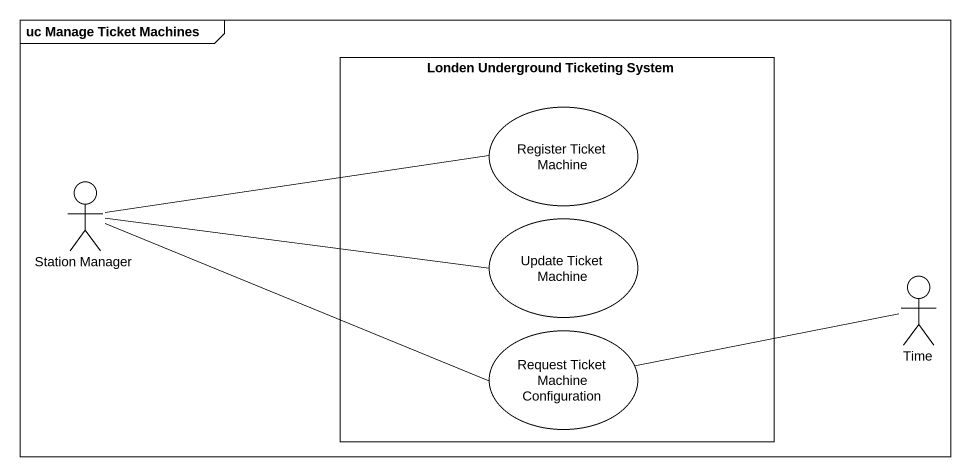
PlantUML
@startuml
mainframe uc Manage Ticket Machines
rectangle "Londen Underground Ticketing System" as Londen_Underground {
  usecase "Register Ticket Machine" as Register_Ticket_Machine
  usecase "Update Ticket Machine" as Update_Ticket_Machine
  usecase "Request Ticket Machine Configuration" as Request_Ticket_Machine
}
actor "Station Manager" as Station_Manager
actor Time
Station_Manager -right- Register_Ticket_Machine
Station_Manager -right- Update_Ticket_Machine
Station_Manager -right- Request_Ticket_Machine
Time -left- Request_Ticket_Machine
@enduml
